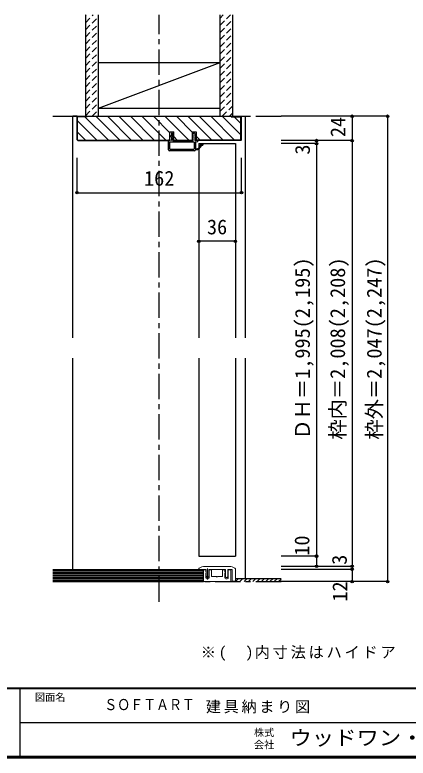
# Model space of a CAD drawing. Units: millimetres at full size, sheet at 1:5; details may follow other scales. Extents: x -973 to 977, y -718 to 696.
# Drawn here: x -3 to 384, y -701 to 32 of the extents above; entities that cross this region are included whole.
import ezdxf
from ezdxf.enums import TextEntityAlignment as Align

# ---------------------------------------------------------------- set-up
doc = ezdxf.new("R2010")
doc.units = ezdxf.units.MM
doc.header["$LTSCALE"] = 5
doc.header["$PDMODE"] = 32
doc.header["$PDSIZE"] = 2.5
doc.linetypes.add('CHAIN1', pattern=[8, 5, -1, 1, -1])
doc.linetypes.add('DASHED1', pattern=[1.8, 1.2, -0.6])
for name, color, linetype in [('0-0_補助線', 7, 'Continuous'), ('0-1_通り芯', 4, 'CHAIN1'), ('0-3_仕上', 7, 'Continuous'), ('0-4_枠', 3, 'Continuous'), ('0-6_扉', 6, 'Continuous'), ('0-A_文字', 3, 'Continuous'), ('0-B_寸法', 7, 'Continuous'), ('0-C_ﾊｯﾁ', 4, 'DASHED1'), ('F-0_補助線', 7, 'Continuous'), ('F-1_通り芯', 6, 'Continuous'), ('F-A_文字', 7, 'Continuous')]:
    doc.layers.add(name, color=color, linetype=linetype)
doc.layers.add('0-7_金物', color=7, linetype='Continuous', lineweight=18)
doc.styles.add('HGP明朝B', font='')
doc.styles.add('ＭＳ ゴシック', font='')
doc.styles.get('HGP明朝B').set_extended_font_data('HGP明朝B')
doc.styles.get('ＭＳ ゴシック').set_extended_font_data('MS Gothic')

# ---------------------------------------------------------------- blocks, each defined once
blk = doc.blocks.new('2')
at = {"layer": '0-0_補助線'}
for p, q in [((-9.846, -9.622), (-9.846, 15.078)), ((-8.846, 16.078), (0.354, 16.078)), ((-8.846, 15.878), (0.637, 15.878)), ((-8.146, 14.678), (-1.546, 14.678)), ((-8.446, 14.378), (-8.446, -8.922)), ((-1.246, 14.378), (-1.246, -8.922)), ((0.154, 11.653), (2.154, 11.653)), ((0.154, 11.653), (0.154, -8.497)), ((2.154, 10.953), (2.154, 11.653)), ((3.154, 11.653), (2.512, 10.83)), ((3.154, 11.653), (6.154, 11.653)), ((4.154, 13.753), (4.154, 13.053)), ((5.154, 13.053), (4.512, 13.876)), ((7.154, 13.053), (5.154, 13.053)), ((6.154, 10.953), (6.154, 11.653)), ((7.558, 12.258), (6.516, 10.835)), ((-1.48, -10.622), (-8.846, -10.622)), ((-1.546, -9.222), (-8.146, -9.222)), ((-1.189, -10.85), (-0.732, -12.694)), ((0.354, -12.922), (-0.441, -12.922)), ((0.154, -8.497), (2.154, -8.497)), ((4.154, -9.897), (0.154, -9.897)), ((0.154, -9.897), (0.154, -10.622)), ((0.154, -10.622), (0.645, -12.548)), ((2.154, -7.797), (2.154, -8.497)), ((3.154, -8.497), (2.512, -7.674)), ((3.154, -8.497), (6.154, -8.497)), ((4.154, -10.597), (4.154, -9.897)), ((5.154, -9.897), (4.512, -10.72)), ((7.154, -9.897), (5.154, -9.897)), ((6.154, -7.797), (6.154, -8.497)), ((7.558, -9.101), (6.516, -7.679))]:
    blk.add_line(p, q, dxfattribs=at)
for points in [[(-9.646, 15.078), (-9.646, -9.622), (-9.846, -9.622)], [(4.154, 13.053), (0.154, 13.053), (0.649, 15.723)]]:
    blk.add_lwpolyline(points, dxfattribs=at)
for centre, radius, start, end in [((-8.846, 15.078), 1, 90, 180), ((-8.846, 15.078), 0.8, 90, 180), ((-8.146, 14.378), 0.3, 90, 180), ((-1.546, 14.378), 0.3, 0, 90), ((0.354, 15.778), 0.3, 349.49875, 90), ((2.354, 10.953), 0.2, 180, 322.03043), ((4.354, 13.753), 0.2, 37.96957, 180), ((6.354, 10.953), 0.2, 180, 323.78053), ((7.154, 12.553), 0.5, 323.78053, 90), ((-8.846, -9.622), 1, 180, 270), ((-2.846, -10.72), 6, 179.06153, 259.29815), ((-8.146, -8.922), 0.3, 180, 270), ((-2.846, -10.72), 5.3, 178.93757, 259.29815), ((-1.546, -8.922), 0.3, 270, 0), ((-1.48, -10.922), 0.3, 13.9282, 90), ((-0.441, -12.622), 0.3, 193.9282, 270), ((0.354, -12.622), 0.3, 270, 14.29438), ((2.354, -7.797), 0.2, 37.96957, 180), ((4.354, -10.597), 0.2, 180, 322.03043), ((6.354, -7.797), 0.2, 36.21947, 180), ((7.154, -9.397), 0.5, 270, 36.21947), ((-3.896, -16.272), 0.35, 259.29815, 79.29815)]:
    blk.add_arc(centre, radius, start, end, dxfattribs=at)
blk.add_point((-3.896, -16.622), dxfattribs=at)

msp = doc.modelspace()

# ---------------------------------------------------------------- linework, layer by layer
at = {"layer": '0-1_通り芯'}
for p, q in [((139.153, -546.667), (139.153, 32.333)), ((34.153, -67.667), (259.153, -67.667)), ((34.153, -526.667), (261.51, -526.667))]:
    msp.add_line(p, q, dxfattribs=at)
at = {"layer": '0-3_仕上', "color": 2}
for p, q in [((66.653, -67.667), (66.653, 32.333)), ((79.153, -67.667), (79.153, 32.333)), ((199.153, -67.667), (199.153, 32.333)), ((211.653, -67.667), (211.653, 32.333)), ((34.153, -514.667), (182.653, -514.667)), ((182.653, -526.667), (182.653, -514.667)), ((34.153, -526.667), (182.653, -526.667))]:
    msp.add_line(p, q, dxfattribs=at)
at = {"layer": '0-3_仕上'}
for p, q in [((79.153, -59.667), (199.153, -14.667)), ((34.153, -516.167), (182.653, -516.167)), ((34.153, -517.667), (182.653, -517.667)), ((34.153, -519.167), (182.653, -519.167)), ((34.153, -520.667), (182.653, -520.667)), ((34.153, -522.167), (182.653, -522.167)), ((34.153, -523.667), (182.653, -523.667)), ((34.153, -525.167), (182.653, -525.167)), ((214.153, -523.667), (259.153, -523.667))]:
    msp.add_line(p, q, dxfattribs=at)
at = {"layer": '0-3_仕上', "color": 3}
for p, q in [((79.153, -14.667), (199.153, -14.667)), ((79.153, -59.667), (199.153, -59.667))]:
    msp.add_line(p, q, dxfattribs=at)
at = {"layer": '0-4_枠', "color": 4}
for p, q in [((58.153, -67.667), (54.153, -67.667)), ((54.153, -286.167), (54.153, -67.667)), ((220.153, -67.667), (224.153, -67.667)), ((224.153, -286.167), (224.153, -67.667)), ((54.153, -514.667), (54.153, -306.167)), ((224.153, -523.667), (224.153, -306.167))]:
    msp.add_line(p, q, dxfattribs=at)
at = {"layer": '0-4_枠'}
for p, q in [((58.153, -67.667), (220.153, -67.667)), ((58.653, -90.752), (58.653, -68.167)), ((68.153, -68.167), (58.653, -68.167)), ((68.153, -67.667), (68.153, -68.167)), ((210.153, -68.167), (210.153, -67.667)), ((210.153, -68.167), (219.653, -68.167)), ((219.653, -90.752), (219.653, -68.167)), ((149.653, -83.167), (153.353, -83.167)), ((149.653, -91.667), (149.653, -83.167)), ((153.353, -91.667), (153.353, -83.167)), ((171.953, -91.667), (171.953, -83.167)), ((59.067, -91.167), (58.653, -90.752)), ((58.86, -91.667), (149.653, -91.667)), ((59.067, -91.167), (149.653, -91.167)), ((153.353, -91.167), (171.953, -91.167)), ((153.353, -91.667), (171.953, -91.667)), ((219.239, -91.167), (175.653, -91.167)), ((219.446, -91.667), (175.653, -91.667)), ((219.239, -91.167), (219.653, -90.752))]:
    msp.add_line(p, q, dxfattribs=at)
for points in [[(58.86, -91.667), (58.153, -90.959), (58.153, -67.667)], [(219.446, -91.667), (220.153, -90.959), (220.153, -67.667)], [(171.953, -83.167), (175.653, -83.167), (175.653, -91.667)]]:
    msp.add_lwpolyline(points, dxfattribs=at)
at = {"layer": '0-6_扉'}
for p, q in [((178.153, -94.667), (214.153, -94.667)), ((178.153, -94.667), (178.153, -286.167)), ((214.153, -94.667), (214.153, -286.167)), ((214.153, -306.167), (214.153, -501.667))]:
    msp.add_line(p, q, dxfattribs=at)
msp.add_lwpolyline([(178.153, -306.167), (178.153, -501.667), (214.153, -501.667)], dxfattribs=at)
at = {"layer": '0-7_金物'}
for p, q in [((184.153, -511.667), (208.153, -511.667)), ((178.153, -514.183), (178.153, -514.667)), ((178.153, -514.667), (185.503, -514.667)), ((182.653, -526.667), (182.653, -514.967)), ((184.103, -514.967), (182.653, -514.967)), ((182.753, -526.667), (182.753, -514.967)), ((185.103, -517.217), (185.103, -515.967)), ((185.103, -517.217), (185.31, -517.562)), ((185.103, -518.217), (185.31, -517.871)), ((185.103, -522.967), (185.103, -518.217)), ((185.296, -518.012), (185.503, -517.667)), ((185.296, -518.321), (185.503, -518.667)), ((185.296, -519.512), (185.503, -519.167)), ((185.296, -519.821), (185.503, -520.167)), ((185.503, -514.667), (185.503, -517.667)), ((185.503, -518.667), (185.503, -519.167)), ((185.503, -520.167), (185.503, -520.667)), ((188.003, -514.667), (204.303, -514.667)), ((188.003, -514.667), (188.003, -517.667)), ((188.21, -518.012), (188.003, -517.667)), ((188.21, -518.321), (188.003, -518.667)), ((188.003, -518.667), (188.003, -519.167)), ((188.21, -519.512), (188.003, -519.167)), ((188.21, -519.821), (188.003, -520.167)), ((188.003, -520.167), (188.003, -520.667)), ((188.403, -517.217), (188.196, -517.562)), ((188.403, -518.217), (188.196, -517.871)), ((188.403, -517.217), (188.403, -515.967)), ((188.403, -522.967), (188.403, -518.217)), ((189.403, -514.967), (190.753, -514.967)), ((190.753, -514.967), (190.753, -521.667)), ((201.553, -514.967), (201.553, -521.667)), ((202.903, -514.967), (201.553, -514.967)), ((203.903, -517.217), (203.903, -515.967)), ((203.903, -517.217), (204.11, -517.562)), ((203.903, -518.217), (204.11, -517.871)), ((203.903, -522.967), (203.903, -518.217)), ((204.096, -518.012), (204.303, -517.667)), ((204.096, -518.321), (204.303, -518.667)), ((204.096, -519.512), (204.303, -519.167)), ((204.096, -519.821), (204.303, -520.167)), ((204.303, -514.667), (204.303, -517.667)), ((204.303, -518.667), (204.303, -519.167)), ((204.303, -520.167), (204.303, -520.667)), ((206.803, -514.667), (211.153, -514.667)), ((206.803, -514.667), (206.803, -517.667)), ((207.01, -518.012), (206.803, -517.667)), ((207.01, -518.321), (206.803, -518.667)), ((206.803, -518.667), (206.803, -519.167)), ((207.01, -519.512), (206.803, -519.167)), ((207.01, -519.821), (206.803, -520.167)), ((206.803, -520.167), (206.803, -520.667)), ((207.203, -517.217), (206.996, -517.562)), ((207.203, -518.217), (206.996, -517.871)), ((207.203, -517.217), (207.203, -515.967)), ((207.203, -522.967), (207.203, -518.217)), ((208.203, -514.967), (209.653, -514.967)), ((209.553, -514.967), (209.553, -526.667)), ((209.653, -514.967), (209.653, -526.667)), ((211.153, -514.667), (211.153, -526.367)), ((214.153, -514.183), (214.153, -526.367)), ((209.653, -526.667), (182.653, -526.667)), ((185.296, -521.012), (185.503, -520.667)), ((186.386, -522.507), (185.333, -521.371)), ((187.403, -523.967), (186.103, -523.967)), ((188.173, -521.371), (187.12, -522.507)), ((188.21, -521.012), (188.003, -520.667)), ((195.653, -521.667), (190.753, -521.667)), ((196.153, -522.167), (195.653, -521.667)), ((196.153, -522.167), (196.653, -521.667)), ((201.553, -521.667), (196.653, -521.667)), ((204.096, -521.012), (204.303, -520.667)), ((205.186, -522.507), (204.133, -521.371)), ((204.903, -523.967), (206.203, -523.967)), ((206.973, -521.371), (205.92, -522.507)), ((207.01, -521.012), (206.803, -520.667)), ((211.153, -526.367), (214.153, -526.367))]:
    msp.add_line(p, q, dxfattribs=at)
at = {"layer": '0-7_金物', "color": 4}
msp.add_line((186.753, -513.667), (186.753, -524.608), dxfattribs=at)
at = {"layer": '0-7_金物'}
for centre, radius, start, end in [((184.153, -521.667), 10, 90, 123.74899), ((208.153, -521.667), 10, 56.25101, 90), ((179.153, -514.183), 1, 123.74899, 180), ((184.103, -515.967), 1, 0, 90), ((185.553, -518.167), 0.3, 149.05366, 210.94634), ((185.553, -519.667), 0.3, 149.05366, 210.94634), ((185.053, -517.717), 0.3, 329.05368, 30.94635), ((188.453, -517.717), 0.3, 149.05365, 210.94632), ((187.953, -518.167), 0.3, 329.05366, 30.94634), ((187.953, -519.667), 0.3, 329.05366, 30.94634), ((189.403, -515.967), 1, 90, 180), ((202.903, -515.967), 1, 0, 90), ((204.353, -518.167), 0.3, 149.05366, 210.94634), ((204.353, -519.667), 0.3, 149.05366, 210.94634), ((203.853, -517.717), 0.3, 329.05368, 30.94635), ((207.253, -517.717), 0.3, 149.05365, 210.94632), ((206.753, -518.167), 0.3, 329.05366, 30.94634), ((206.753, -519.667), 0.3, 329.05366, 30.94634), ((208.203, -515.967), 1, 90, 180), ((213.153, -514.183), 1, 0, 56.25101), ((186.103, -522.967), 1, 180, 270), ((185.553, -521.167), 0.3, 149.05366, 222.83826), ((186.753, -522.167), 0.5, 222.83826, 317.16174), ((187.403, -522.967), 1, 270, 0), ((187.953, -521.167), 0.3, 317.16174, 30.94634), ((204.903, -522.967), 1, 180, 270), ((204.353, -521.167), 0.3, 149.05366, 222.83826), ((205.553, -522.167), 0.5, 222.83826, 317.16174), ((206.203, -522.967), 1, 270, 0), ((206.753, -521.167), 0.3, 317.16174, 30.94634)]:
    msp.add_arc(centre, radius, start, end, dxfattribs=at)
at = {"layer": '0-B_寸法', "color": 4}
for p, q in [((364.153, -67.667), (259.153, -67.667)), ((329.153, -67.667), (329.153, -526.667)), ((364.153, -67.667), (364.153, -526.667)), ((329.153, -91.667), (259.153, -91.667)), ((294.153, -94.667), (259.153, -94.667)), ((294.153, -91.667), (294.153, -511.667)), ((58.153, -143.088), (58.153, -108.566)), ((220.153, -143.088), (220.153, -108.566)), ((58.153, -143.088), (220.153, -143.088)), ((214.153, -191.048), (178.153, -191.048)), ((294.153, -501.667), (259.153, -501.667)), ((329.153, -511.667), (259.153, -511.667)), ((329.153, -514.667), (259.153, -514.667)), ((364.153, -526.667), (259.153, -526.667))]:
    msp.add_line(p, q, dxfattribs=at)
at = {"layer": '0-B_寸法'}
for p in [(329.153, -67.667), (364.153, -67.667), (294.153, -91.667), (294.153, -94.667), (329.153, -91.667), (58.153, -143.088), (220.153, -143.088), (178.153, -191.048), (214.153, -191.048), (294.153, -501.667), (294.153, -511.667), (329.153, -511.667), (329.153, -514.667), (329.153, -526.667), (364.153, -526.667)]:
    msp.add_point(p, dxfattribs=at)
at = {"layer": '0-C_ﾊｯﾁ'}
for p, q in [((66.653, 31.936), (67.051, 32.333)), ((66.653, 24.865), (74.122, 32.333)), ((66.653, 17.794), (79.153, 30.294)), ((199.153, 22.156), (209.33, 32.333)), ((199.153, 29.228), (202.259, 32.333)), ((66.653, 10.723), (79.153, 23.223)), ((199.153, 15.085), (211.653, 27.585)), ((66.653, 3.651), (79.153, 16.151)), ((199.153, 8.014), (211.653, 20.514)), ((66.653, -3.42), (79.153, 9.08)), ((199.153, 0.943), (211.653, 13.443)), ((66.653, -10.491), (79.153, 2.009)), ((199.153, -6.128), (211.653, 6.372)), ((66.653, -17.562), (79.153, -5.062)), ((199.153, -13.199), (211.653, -0.699)), ((66.653, -24.633), (79.153, -12.133)), ((199.153, -20.27), (211.653, -7.77)), ((66.653, -31.704), (79.153, -19.204)), ((199.153, -27.341), (211.653, -14.841)), ((199.153, -34.412), (211.653, -21.912)), ((66.653, -38.775), (79.153, -26.275)), ((199.153, -41.483), (211.653, -28.983)), ((66.653, -45.846), (79.153, -33.346)), ((199.153, -48.554), (211.653, -36.054)), ((66.653, -52.917), (79.153, -40.417)), ((199.153, -55.625), (211.653, -43.125)), ((66.653, -59.988), (79.153, -47.488)), ((199.153, -62.696), (211.653, -50.196)), ((66.653, -67.059), (79.153, -54.559)), ((201.254, -67.667), (211.653, -57.267)), ((73.117, -67.667), (79.153, -61.63)), ((208.325, -67.667), (211.653, -64.338))]:
    msp.add_line(p, q, dxfattribs=at)
at = {"layer": '0-C_ﾊｯﾁ', "linetype": 'Continuous'}
for p, q in [((58.653, -72.147), (77.673, -91.167)), ((65.987, -68.167), (88.987, -91.167)), ((76.8, -67.667), (100.3, -91.167)), ((88.114, -67.667), (111.614, -91.167)), ((99.428, -67.667), (122.928, -91.167)), ((110.741, -67.667), (134.241, -91.167)), ((122.055, -67.667), (145.555, -91.167)), ((133.369, -67.667), (149.653, -83.951)), ((144.683, -67.667), (168.183, -91.167)), ((155.996, -67.667), (171.953, -83.624)), ((167.31, -67.667), (190.81, -91.167)), ((178.624, -67.667), (202.124, -91.167)), ((189.937, -67.667), (213.437, -91.167)), ((201.251, -67.667), (219.653, -86.069)), ((213.065, -68.167), (219.653, -74.755)), ((58.653, -83.46), (66.359, -91.167)), ((153.353, -87.651), (156.869, -91.167)), ((175.653, -87.324), (179.496, -91.167)), ((214.321, -526.667), (217.321, -523.667)), ((218.564, -526.667), (221.564, -523.667)), ((222.807, -526.667), (225.807, -523.667)), ((227.049, -526.667), (230.049, -523.667)), ((231.292, -526.667), (234.292, -523.667)), ((235.535, -526.667), (238.535, -523.667)), ((239.777, -526.667), (242.777, -523.667)), ((244.02, -526.667), (247.02, -523.667)), ((248.263, -526.667), (251.263, -523.667)), ((252.505, -526.667), (255.505, -523.667)), ((256.748, -526.667), (259.153, -524.261))]:
    msp.add_line(p, q, dxfattribs=at)
at = {"layer": 'F-1_通り芯'}
for p, q in [((976.653, -631.667), (-973.347, -631.667)), ((976.653, -632.5), (-973.347, -632.5)), ((1.653, -632.5), (1.653, -699.167)), ((1.653, -665.833), (974.986, -665.834)), ((976.653, -699.167), (-973.347, -699.167)), ((976.653, -700), (-973.347, -700)), ((976.653, -700.833), (-973.347, -700.833))]:
    msp.add_line(p, q, dxfattribs=at)

# ---------------------------------------------------------------- block references
at = {"layer": '0-0_補助線', "rotation": 90}
msp.add_blockref('2', (164.231, -91.821), dxfattribs=at)

# ---------------------------------------------------------------- texts
at = {"layer": '0-A_文字', "color": 7, "insert": (180.092, -604.796), "char_height": 11, "attachment_point": 7, "style": 'ＭＳ ゴシック'}
msp.add_mtext('\\T1.18;※(\u3000)内寸法はハイドア', dxfattribs=at)
at = {"layer": '0-B_寸法', "style": 'ＭＳ ゴシック'}
for s, p in [('24', (326.937, -88.238)), ('3', (291.99, -105.552)), ('ＤＨ＝1,995(2,195)', (291.973, -386.667)), ('枠内＝2,008(2,208)', (326.653, -386.667)), ('枠外＝2,047(2,247)', (362.667, -386.667)), ('10', (291.444, -501.167)), ('3', (328.333, -510.15)), ('12', (328.844, -546.451))]:
    msp.add_text(s, height=14.66, rotation=90, dxfattribs=at).set_placement(p, align=Align.BOTTOM_LEFT)
for s, p in [('162', (124.153, -140.588)), ('36', (186.153, -188.548))]:
    msp.add_text(s, height=14.66, dxfattribs=at).set_placement(p, align=Align.BOTTOM_LEFT)
at = {"layer": 'F-0_補助線', "style": 'HGP明朝B', "width": 0.85}
msp.add_text('ＳＯＦＴＡＲＴ', height=11, dxfattribs=at).set_placement((84.986, -656.798), align=Align.BOTTOM_LEFT)
at = {"layer": 'F-0_補助線', "insert": (185.035, -656.798), "char_height": 11, "attachment_point": 7, "style": 'ＭＳ ゴシック'}
msp.add_mtext('\\T1.17;建具納まり図', dxfattribs=at)
at = {"layer": 'F-A_文字', "style": 'ＭＳ ゴシック'}
for s, p in [('図面名', (16.653, -646.667)), ('株式', (232.486, -681.5)), ('会社', (232.486, -693.5))]:
    msp.add_text(s, height=7.331, dxfattribs=at).set_placement(p, align=Align.BOTTOM_LEFT)
at = {"layer": 'F-A_文字', "style": 'ＭＳ ゴシック', "width": 1.1}
msp.add_text('ウッドワン・・・', height=14.66, dxfattribs=at).set_placement((267.486, -692.5), align=Align.BOTTOM_LEFT)

doc.saveas('drawing.dxf')
